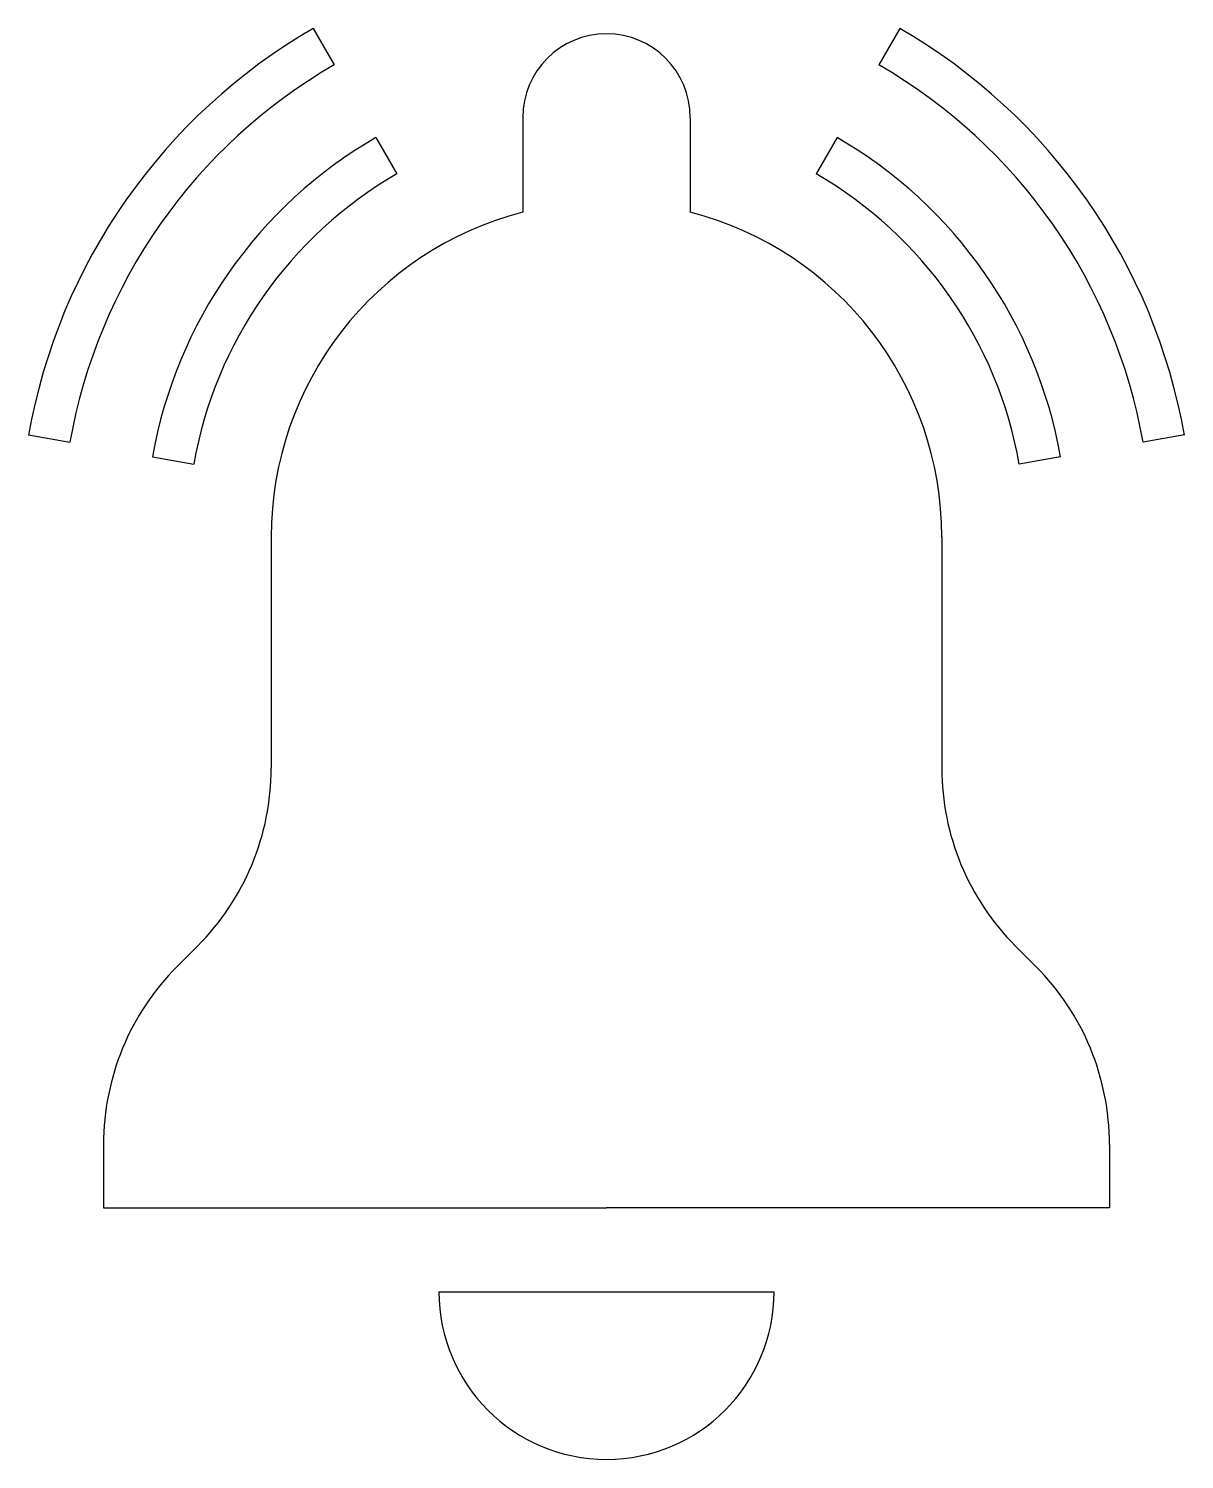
# Model space of a CAD drawing. Header units: inches. Extents: x -6.9 to 6.9, y -11 to 6.1.
import ezdxf

# ---------------------------------------------------------------- set-up
doc = ezdxf.new("R2010")
doc.units = ezdxf.units.IN
doc.header["$MEASUREMENT"] = 0

msp = doc.modelspace()

# ---------------------------------------------------------------- linework, layer by layer
for p, q in [((-3.5, 6.062), (-3.25, 5.629)), ((3.5, 6.062), (3.25, 5.629)), ((-1, 5), (-1, 3.873)), ((1, 5), (1, 3.873)), ((-2.75, 4.763), (-2.5, 4.33)), ((2.75, 4.763), (2.5, 4.33)), ((-6.894, 1.216), (-6.401, 1.129)), ((6.894, 1.216), (6.401, 1.129)), ((-5.416, 0.955), (-4.924, 0.868)), ((5.416, 0.955), (4.924, 0.868)), ((-4, 0), (-4, -2.757)), ((4, 0), (4, -2.757)), ((-5.121, -5.121), (-4.879, -4.879)), ((5.121, -5.121), (4.879, -4.879)), ((-6, -7.243), (-6, -8)), ((6, -7.243), (6, -8)), ((-6, -8), (0, -8)), ((6, -8), (0, -8)), ((-2, -9), (2, -9))]:
    msp.add_line(p, q)
for centre, radius, start, end in [((0, 0), 7, 120, 170), ((0, 5), 1, 0, 180), ((0, 0), 7, 10, 60), ((0, 0), 6.5, 120, 170), ((0, 0), 6.5, 10, 60), ((0, 0), 5.5, 120, 170), ((0, 0), 5.5, 10, 60), ((0, 0), 5, 120, 170), ((0, 0), 5, 10, 60), ((0, 0), 4, 104.4775, 180), ((0, 0), 4, 0, 75.5225), ((-7, -2.757), 3, 315, 0), ((7, -2.757), 3, 180, 225), ((-3, -7.243), 3, 135, 180), ((3, -7.243), 3, 0, 45), ((0, -9), 2, 180, 0)]:
    msp.add_arc(centre, radius, start, end)

doc.saveas('drawing.dxf')
